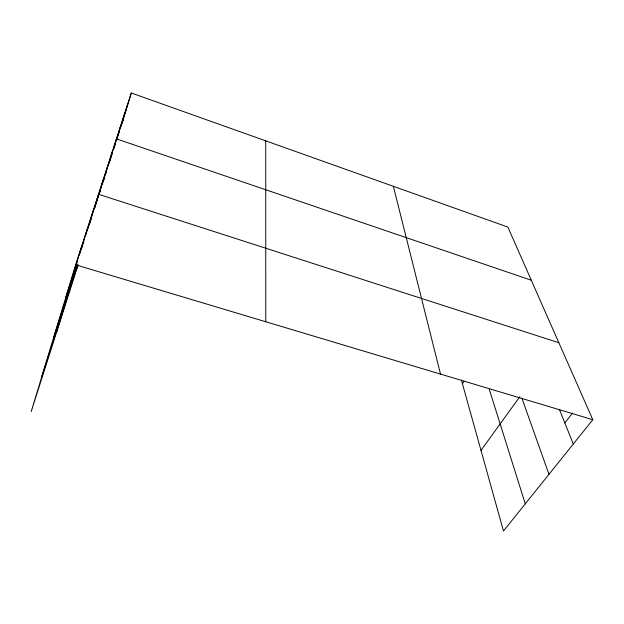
<?xml version="1.0" encoding="UTF-8"?>
<svg xmlns="http://www.w3.org/2000/svg" width="624" height="624" viewBox="0 0 624 624"><rect width="100%" height="100%" fill="white"/><g stroke="black" fill="none" stroke-linecap="round" stroke-linejoin="round"><path stroke-width="0.94" d="M461.409 380.094L503.467 531.008L592.8 419.71L507.85 227.066L131.305 92.992L75.66 264.818L31.2 411.583L78.055 265.013M72.259 277.352L81.931 245.435M79.412 254.951L87.812 227.292M85.621 235.63L93.319 210.272M56.511 332.389L77.017 264.958M103.381 179.213L94.341 208.923L98.21 196.95M99.38 193.276L107.983 165.009M105.004 175.625L103.6 180.25L104.45 177.606M105.573 173.776L112.328 151.577M76.892 268.632L78.023 264.935M108.693 164.323L116.446 138.879L531.305 280.246M113.708 148.613L120.463 126.477M124.262 114.73L116.797 139.191L119.434 131.18M120.565 127.53L127.873 103.584M122.444 122.015L123.287 119.231L121.212 125.681M123.568 118.326L131.305 92.992M53.648 337.475L76.994 264.88M41.902 376.249L77.189 266.167M65.816 297.305L77.142 262.205M81.284 249.389L83.967 241.067M88.124 228.197L89.014 225.443M91.385 218.096L89.31 224.523L98.506 194.282L558.862 342.74M99.38 193.315L100.222 190.702M102.476 183.737L103.319 181.124M105.589 174.088L106.439 171.444M109.348 162.435L112.024 154.144M113.716 148.902L115.128 144.534M462.415 383.705L463.999 381.326M481.003 450.395L519.753 396.809M564.829 422.908L572.45 413.135M75.66 264.818L592.8 419.71M559.595 409.89L573.3 444.007M521.836 398.026L548.972 474.318M489.325 389.493L525.268 503.857M393.362 186.295L440.513 374.096M265.738 140.86L265.754 321.758"/></g></svg>
